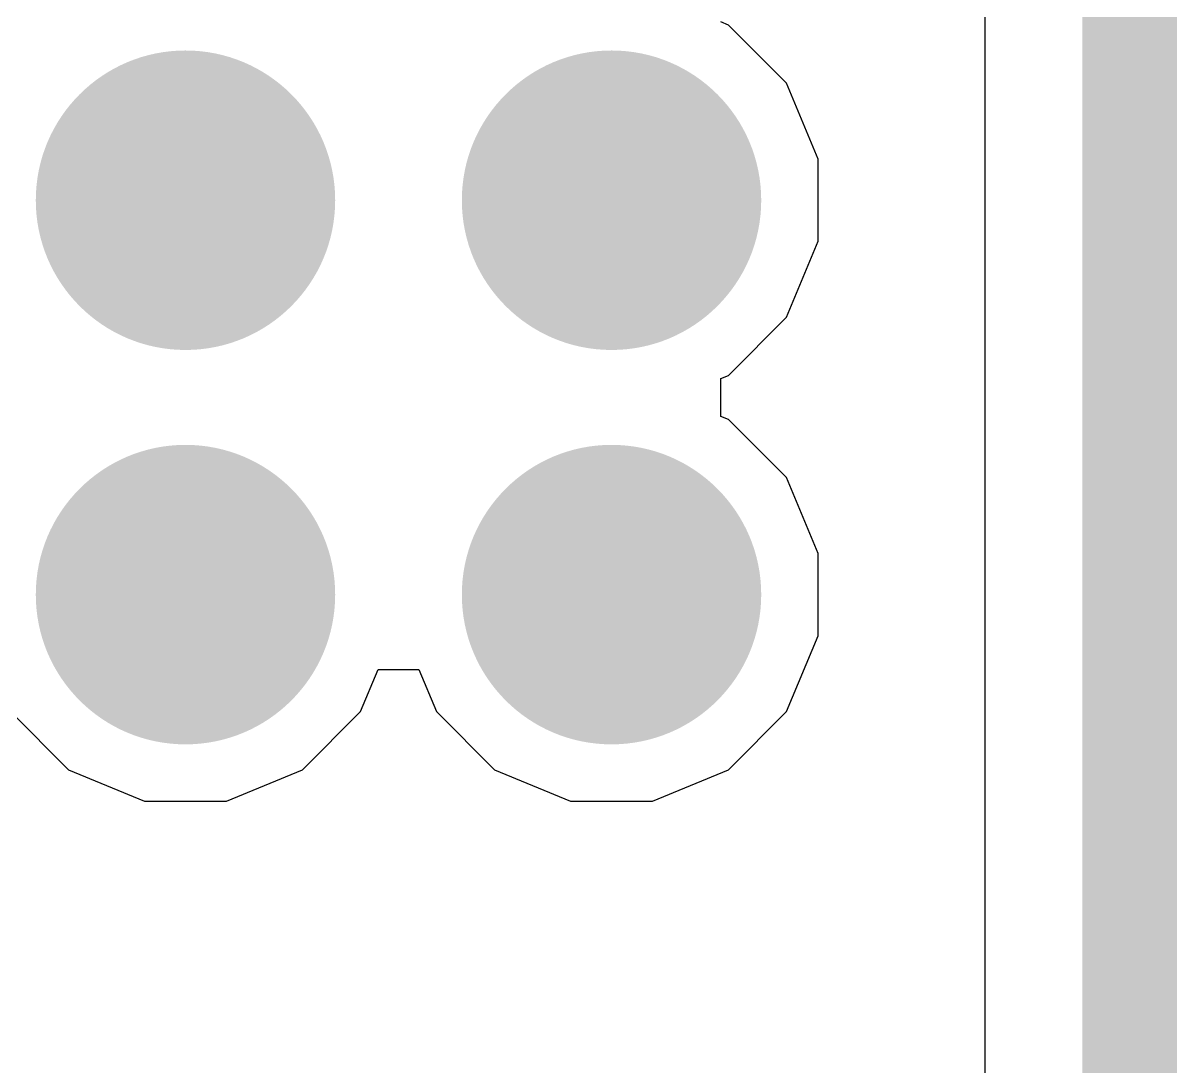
# Model space of a CAD drawing. Header units: inches. Extents: x -4 to 5258, y -4 to 5281.
# Drawn here: x 100.523 to 103.619, y 50.561 to 53.36 of the extents above; entities that cross this region are included whole.
import ezdxf

# ---------------------------------------------------------------- set-up
doc = ezdxf.new("R2010")
doc.units = ezdxf.units.IN
for name, color, linetype in [('Bottom Layer', 5, 'Continuous'), ('Bottom Solder', 6, 'Continuous'), ('Drill Drawing', 1, 'Continuous'), ('Layer 1', 16, 'Continuous'), ('Layer 2', 76, 'Continuous'), ('Top Layer', 1, 'Continuous'), ('Top Solder', 216, 'Continuous'), ('Via Holes', 16, 'Continuous')]:
    doc.layers.add(name, color=color, linetype=linetype)

msp = doc.modelspace()

# ---------------------------------------------------------------- hatches: boundary and pattern name
at = {"layer": 'Bottom Layer'}
h = msp.add_hatch(color=5, dxfattribs=at)
edge = h.paths.add_edge_path()
edge.add_arc((100.9589, 52.8851), 0.3, 0, 360)
h = msp.add_hatch(color=5, dxfattribs=at)
edge = h.paths.add_edge_path()
edge.add_arc((102.1019, 52.8851), 0.3, 0, 360)
h = msp.add_hatch(color=5, dxfattribs=at)
edge = h.paths.add_edge_path()
edge.add_arc((100.9589, 51.8274), 0.3, 0, 360)
h = msp.add_hatch(color=5, dxfattribs=at)
edge = h.paths.add_edge_path()
edge.add_arc((102.1019, 51.8274), 0.3, 0, 360)
at = {"layer": 'Bottom Solder'}
h = msp.add_hatch(color=6, dxfattribs=at)
edge = h.paths.add_edge_path()
edge.add_arc((100.9589, 52.8851), 0.4016, 0, 360)
h = msp.add_hatch(color=6, dxfattribs=at)
edge = h.paths.add_edge_path()
edge.add_arc((102.1019, 52.8851), 0.4016, 0, 360)
h = msp.add_hatch(color=6, dxfattribs=at)
edge = h.paths.add_edge_path()
edge.add_arc((100.9589, 51.8274), 0.4016, 0, 360)
h = msp.add_hatch(color=6, dxfattribs=at)
edge = h.paths.add_edge_path()
edge.add_arc((102.1019, 51.8274), 0.4016, 0, 360)
at = {"layer": 'Layer 1'}
h = msp.add_hatch(color=16, dxfattribs=at)
edge = h.paths.add_edge_path()
edge.add_arc((100.9589, 52.8851), 0.3, 0, 360)
h = msp.add_hatch(color=16, dxfattribs=at)
edge = h.paths.add_edge_path()
edge.add_arc((102.1019, 52.8851), 0.3, 0, 360)
h = msp.add_hatch(color=16, dxfattribs=at)
edge = h.paths.add_edge_path()
edge.add_arc((100.9589, 51.8274), 0.3, 0, 360)
h = msp.add_hatch(color=16, dxfattribs=at)
edge = h.paths.add_edge_path()
edge.add_arc((102.1019, 51.8274), 0.3, 0, 360)
at = {"layer": 'Layer 2'}
h = msp.add_hatch(color=76, dxfattribs=at)
edge = h.paths.add_edge_path()
edge.add_arc((100.9589, 52.8851), 0.3, 0, 360)
h = msp.add_hatch(color=76, dxfattribs=at)
edge = h.paths.add_edge_path()
edge.add_arc((102.1019, 52.8851), 0.3, 0, 360)
h = msp.add_hatch(color=76, dxfattribs=at)
edge = h.paths.add_edge_path()
edge.add_arc((100.9589, 51.8274), 0.3, 0, 360)
h = msp.add_hatch(color=76, dxfattribs=at)
edge = h.paths.add_edge_path()
edge.add_arc((102.1019, 51.8274), 0.3, 0, 360)
at = {"layer": 'Top Layer'}
h = msp.add_hatch(color=1, dxfattribs=at)
edge = h.paths.add_edge_path()
edge.add_arc((100.9589, 52.8851), 0.3, 0, 360)
h = msp.add_hatch(color=1, dxfattribs=at)
edge = h.paths.add_edge_path()
edge.add_arc((102.1019, 52.8851), 0.3, 0, 360)
h = msp.add_hatch(color=1, dxfattribs=at)
edge = h.paths.add_edge_path()
edge.add_arc((100.9589, 51.8274), 0.3, 0, 360)
h = msp.add_hatch(color=1, dxfattribs=at)
edge = h.paths.add_edge_path()
edge.add_arc((102.1019, 51.8274), 0.3, 0, 360)
at = {"layer": 'Top Solder'}
h = msp.add_hatch(color=216, dxfattribs=at)
edge = h.paths.add_edge_path()
edge.add_arc((100.9589, 52.8851), 0.4016, 0, 360)
h = msp.add_hatch(color=216, dxfattribs=at)
edge = h.paths.add_edge_path()
edge.add_arc((102.1019, 52.8851), 0.4016, 0, 360)
h = msp.add_hatch(color=216, dxfattribs=at)
edge = h.paths.add_edge_path()
edge.add_arc((100.9589, 51.8274), 0.4016, 0, 360)
h = msp.add_hatch(color=216, dxfattribs=at)
edge = h.paths.add_edge_path()
edge.add_arc((102.1019, 51.8274), 0.4016, 0, 360)
at = {"layer": 'Via Holes'}
h = msp.add_hatch(color=7, dxfattribs=at)
edge = h.paths.add_edge_path()
edge.add_arc((100.9589, 52.8851), 0.15, 0, 360)
h = msp.add_hatch(color=7, dxfattribs=at)
edge = h.paths.add_edge_path()
edge.add_arc((102.1019, 52.8851), 0.15, 0, 360)
h = msp.add_hatch(color=7, dxfattribs=at)
edge = h.paths.add_edge_path()
edge.add_arc((100.9589, 51.8274), 0.15, 0, 360)
h = msp.add_hatch(color=7, dxfattribs=at)
edge = h.paths.add_edge_path()
edge.add_arc((102.1019, 51.8274), 0.15, 0, 360)

# ---------------------------------------------------------------- linework, layer by layer
at = {"layer": 'Drill Drawing'}
for points in [[(100.8319, 53.0121, 0.0508, 0.0508, 0), (100.8319, 53.1391, 0.0508, 0.0508, 0)], [(100.8319, 53.1391, 0.0508, 0.0508, 0), (101.0859, 53.1391, 0.0508, 0.0508, 0)], [(101.0859, 53.0121, 0.0508, 0.0508, 0), (101.0859, 53.1391, 0.0508, 0.0508, 0)], [(101.9749, 53.0121, 0.0508, 0.0508, 0), (101.9749, 53.1391, 0.0508, 0.0508, 0)], [(101.9749, 53.1391, 0.0508, 0.0508, 0), (102.2289, 53.1391, 0.0508, 0.0508, 0)], [(102.2289, 53.0121, 0.0508, 0.0508, 0), (102.2289, 53.1391, 0.0508, 0.0508, 0)], [(100.8827, 52.9613, 0.0508, 0.0508, 0), (100.8827, 53.0375, 0.0508, 0.0508, 0)], [(100.8827, 53.0375, 0.0508, 0.0508, 0), (101.0351, 53.0375, 0.0508, 0.0508, 0)], [(101.0351, 52.9613, 0.0508, 0.0508, 0), (101.0351, 53.0375, 0.0508, 0.0508, 0)], [(102.0257, 52.9613, 0.0508, 0.0508, 0), (102.0257, 53.0375, 0.0508, 0.0508, 0)], [(102.0257, 53.0375, 0.0508, 0.0508, 0), (102.1781, 53.0375, 0.0508, 0.0508, 0)], [(102.1781, 52.9613, 0.0508, 0.0508, 0), (102.1781, 53.0375, 0.0508, 0.0508, 0)], [(100.7049, 52.7581, 0.0508, 0.0508, 0), (100.7049, 53.0121, 0.0508, 0.0508, 0)], [(100.7049, 53.0121, 0.0508, 0.0508, 0), (100.8319, 53.0121, 0.0508, 0.0508, 0)], [(101.0859, 53.0121, 0.0508, 0.0508, 0), (101.2129, 53.0121, 0.0508, 0.0508, 0)], [(101.2129, 52.7581, 0.0508, 0.0508, 0), (101.2129, 53.0121, 0.0508, 0.0508, 0)], [(101.8479, 52.7581, 0.0508, 0.0508, 0), (101.8479, 53.0121, 0.0508, 0.0508, 0)], [(101.8479, 53.0121, 0.0508, 0.0508, 0), (101.9749, 53.0121, 0.0508, 0.0508, 0)], [(102.2289, 53.0121, 0.0508, 0.0508, 0), (102.3559, 53.0121, 0.0508, 0.0508, 0)], [(102.3559, 52.7581, 0.0508, 0.0508, 0), (102.3559, 53.0121, 0.0508, 0.0508, 0)], [(100.8065, 52.8089, 0.0508, 0.0508, 0), (100.8065, 52.9613, 0.0508, 0.0508, 0)], [(100.8065, 52.9613, 0.0508, 0.0508, 0), (100.8827, 52.9613, 0.0508, 0.0508, 0)], [(101.0351, 52.9613, 0.0508, 0.0508, 0), (101.1113, 52.9613, 0.0508, 0.0508, 0)], [(101.1113, 52.8089, 0.0508, 0.0508, 0), (101.1113, 52.9613, 0.0508, 0.0508, 0)], [(101.9495, 52.8089, 0.0508, 0.0508, 0), (101.9495, 52.9613, 0.0508, 0.0508, 0)], [(101.9495, 52.9613, 0.0508, 0.0508, 0), (102.0257, 52.9613, 0.0508, 0.0508, 0)], [(102.1781, 52.9613, 0.0508, 0.0508, 0), (102.2543, 52.9613, 0.0508, 0.0508, 0)], [(102.2543, 52.8089, 0.0508, 0.0508, 0), (102.2543, 52.9613, 0.0508, 0.0508, 0)], [(100.8065, 52.8089, 0.0508, 0.0508, 0), (100.8827, 52.8089, 0.0508, 0.0508, 0)], [(100.8827, 52.7327, 0.0508, 0.0508, 0), (100.8827, 52.8089, 0.0508, 0.0508, 0)], [(101.0351, 52.8089, 0.0508, 0.0508, 0), (101.1113, 52.8089, 0.0508, 0.0508, 0)], [(101.0351, 52.7327, 0.0508, 0.0508, 0), (101.0351, 52.8089, 0.0508, 0.0508, 0)], [(101.9495, 52.8089, 0.0508, 0.0508, 0), (102.0257, 52.8089, 0.0508, 0.0508, 0)], [(102.0257, 52.7327, 0.0508, 0.0508, 0), (102.0257, 52.8089, 0.0508, 0.0508, 0)], [(102.1781, 52.8089, 0.0508, 0.0508, 0), (102.2543, 52.8089, 0.0508, 0.0508, 0)], [(102.1781, 52.7327, 0.0508, 0.0508, 0), (102.1781, 52.8089, 0.0508, 0.0508, 0)], [(100.7049, 52.7581, 0.0508, 0.0508, 0), (100.8319, 52.7581, 0.0508, 0.0508, 0)], [(100.8319, 52.6311, 0.0508, 0.0508, 0), (100.8319, 52.7581, 0.0508, 0.0508, 0)], [(101.0859, 52.7581, 0.0508, 0.0508, 0), (101.2129, 52.7581, 0.0508, 0.0508, 0)], [(101.0859, 52.6311, 0.0508, 0.0508, 0), (101.0859, 52.7581, 0.0508, 0.0508, 0)], [(101.8479, 52.7581, 0.0508, 0.0508, 0), (101.9749, 52.7581, 0.0508, 0.0508, 0)], [(101.9749, 52.6311, 0.0508, 0.0508, 0), (101.9749, 52.7581, 0.0508, 0.0508, 0)], [(102.2289, 52.7581, 0.0508, 0.0508, 0), (102.3559, 52.7581, 0.0508, 0.0508, 0)], [(102.2289, 52.6311, 0.0508, 0.0508, 0), (102.2289, 52.7581, 0.0508, 0.0508, 0)], [(100.8827, 52.7327, 0.0508, 0.0508, 0), (101.0351, 52.7327, 0.0508, 0.0508, 0)], [(102.0257, 52.7327, 0.0508, 0.0508, 0), (102.1781, 52.7327, 0.0508, 0.0508, 0)], [(100.8319, 52.6311, 0.0508, 0.0508, 0), (101.0859, 52.6311, 0.0508, 0.0508, 0)], [(101.9749, 52.6311, 0.0508, 0.0508, 0), (102.2289, 52.6311, 0.0508, 0.0508, 0)], [(100.8319, 51.9544, 0.0508, 0.0508, 0), (100.8319, 52.0814, 0.0508, 0.0508, 0)], [(100.8319, 52.0814, 0.0508, 0.0508, 0), (101.0859, 52.0814, 0.0508, 0.0508, 0)], [(101.0859, 51.9544, 0.0508, 0.0508, 0), (101.0859, 52.0814, 0.0508, 0.0508, 0)], [(101.9749, 51.9544, 0.0508, 0.0508, 0), (101.9749, 52.0814, 0.0508, 0.0508, 0)], [(101.9749, 52.0814, 0.0508, 0.0508, 0), (102.2289, 52.0814, 0.0508, 0.0508, 0)], [(102.2289, 51.9544, 0.0508, 0.0508, 0), (102.2289, 52.0814, 0.0508, 0.0508, 0)], [(100.7049, 51.7004, 0.0508, 0.0508, 0), (100.7049, 51.9544, 0.0508, 0.0508, 0)], [(100.7049, 51.9544, 0.0508, 0.0508, 0), (100.8319, 51.9544, 0.0508, 0.0508, 0)], [(100.8827, 51.9036, 0.0508, 0.0508, 0), (100.8827, 51.9798, 0.0508, 0.0508, 0)], [(100.8827, 51.9798, 0.0508, 0.0508, 0), (101.0351, 51.9798, 0.0508, 0.0508, 0)], [(101.0351, 51.9036, 0.0508, 0.0508, 0), (101.0351, 51.9798, 0.0508, 0.0508, 0)], [(101.0859, 51.9544, 0.0508, 0.0508, 0), (101.2129, 51.9544, 0.0508, 0.0508, 0)], [(101.2129, 51.7004, 0.0508, 0.0508, 0), (101.2129, 51.9544, 0.0508, 0.0508, 0)], [(101.8479, 51.7004, 0.0508, 0.0508, 0), (101.8479, 51.9544, 0.0508, 0.0508, 0)], [(101.8479, 51.9544, 0.0508, 0.0508, 0), (101.9749, 51.9544, 0.0508, 0.0508, 0)], [(102.0257, 51.9036, 0.0508, 0.0508, 0), (102.0257, 51.9798, 0.0508, 0.0508, 0)], [(102.0257, 51.9798, 0.0508, 0.0508, 0), (102.1781, 51.9798, 0.0508, 0.0508, 0)], [(102.1781, 51.9036, 0.0508, 0.0508, 0), (102.1781, 51.9798, 0.0508, 0.0508, 0)], [(102.2289, 51.9544, 0.0508, 0.0508, 0), (102.3559, 51.9544, 0.0508, 0.0508, 0)], [(102.3559, 51.7004, 0.0508, 0.0508, 0), (102.3559, 51.9544, 0.0508, 0.0508, 0)], [(100.8065, 51.7512, 0.0508, 0.0508, 0), (100.8065, 51.9036, 0.0508, 0.0508, 0)], [(100.8065, 51.9036, 0.0508, 0.0508, 0), (100.8827, 51.9036, 0.0508, 0.0508, 0)], [(101.0351, 51.9036, 0.0508, 0.0508, 0), (101.1113, 51.9036, 0.0508, 0.0508, 0)], [(101.1113, 51.7512, 0.0508, 0.0508, 0), (101.1113, 51.9036, 0.0508, 0.0508, 0)], [(101.9495, 51.7512, 0.0508, 0.0508, 0), (101.9495, 51.9036, 0.0508, 0.0508, 0)], [(101.9495, 51.9036, 0.0508, 0.0508, 0), (102.0257, 51.9036, 0.0508, 0.0508, 0)], [(102.1781, 51.9036, 0.0508, 0.0508, 0), (102.2543, 51.9036, 0.0508, 0.0508, 0)], [(102.2543, 51.7512, 0.0508, 0.0508, 0), (102.2543, 51.9036, 0.0508, 0.0508, 0)], [(100.8065, 51.7512, 0.0508, 0.0508, 0), (100.8827, 51.7512, 0.0508, 0.0508, 0)], [(100.8827, 51.675, 0.0508, 0.0508, 0), (100.8827, 51.7512, 0.0508, 0.0508, 0)], [(101.0351, 51.7512, 0.0508, 0.0508, 0), (101.1113, 51.7512, 0.0508, 0.0508, 0)], [(101.0351, 51.675, 0.0508, 0.0508, 0), (101.0351, 51.7512, 0.0508, 0.0508, 0)], [(101.9495, 51.7512, 0.0508, 0.0508, 0), (102.0257, 51.7512, 0.0508, 0.0508, 0)], [(102.0257, 51.675, 0.0508, 0.0508, 0), (102.0257, 51.7512, 0.0508, 0.0508, 0)], [(102.1781, 51.7512, 0.0508, 0.0508, 0), (102.2543, 51.7512, 0.0508, 0.0508, 0)], [(102.1781, 51.675, 0.0508, 0.0508, 0), (102.1781, 51.7512, 0.0508, 0.0508, 0)], [(100.7049, 51.7004, 0.0508, 0.0508, 0), (100.8319, 51.7004, 0.0508, 0.0508, 0)], [(100.8319, 51.5734, 0.0508, 0.0508, 0), (100.8319, 51.7004, 0.0508, 0.0508, 0)], [(100.8827, 51.675, 0.0508, 0.0508, 0), (101.0351, 51.675, 0.0508, 0.0508, 0)], [(101.0859, 51.7004, 0.0508, 0.0508, 0), (101.2129, 51.7004, 0.0508, 0.0508, 0)], [(101.0859, 51.5734, 0.0508, 0.0508, 0), (101.0859, 51.7004, 0.0508, 0.0508, 0)], [(101.8479, 51.7004, 0.0508, 0.0508, 0), (101.9749, 51.7004, 0.0508, 0.0508, 0)], [(101.9749, 51.5734, 0.0508, 0.0508, 0), (101.9749, 51.7004, 0.0508, 0.0508, 0)], [(102.0257, 51.675, 0.0508, 0.0508, 0), (102.1781, 51.675, 0.0508, 0.0508, 0)], [(102.2289, 51.7004, 0.0508, 0.0508, 0), (102.3559, 51.7004, 0.0508, 0.0508, 0)], [(102.2289, 51.5734, 0.0508, 0.0508, 0), (102.2289, 51.7004, 0.0508, 0.0508, 0)], [(100.8319, 51.5734, 0.0508, 0.0508, 0), (101.0859, 51.5734, 0.0508, 0.0508, 0)], [(101.9749, 51.5734, 0.0508, 0.0508, 0), (102.2289, 51.5734, 0.0508, 0.0508, 0)]]:
    msp.add_lwpolyline(points, format="xyseb", dxfattribs=at)
for points in [[(100.8192, 53.1391, 0.0254, 0.0254, 1), (100.8446, 53.1391, 0.0254, 0.0254, 1)], [(100.8192, 53.1391, 0.0254, 0.0254, 1), (100.8446, 53.1391, 0.0254, 0.0254, 1)], [(101.0732, 53.1391, 0.0254, 0.0254, 1), (101.0986, 53.1391, 0.0254, 0.0254, 1)], [(101.0732, 53.1391, 0.0254, 0.0254, 1), (101.0986, 53.1391, 0.0254, 0.0254, 1)], [(101.9622, 53.1391, 0.0254, 0.0254, 1), (101.9876, 53.1391, 0.0254, 0.0254, 1)], [(101.9622, 53.1391, 0.0254, 0.0254, 1), (101.9876, 53.1391, 0.0254, 0.0254, 1)], [(102.2162, 53.1391, 0.0254, 0.0254, 1), (102.2416, 53.1391, 0.0254, 0.0254, 1)], [(102.2162, 53.1391, 0.0254, 0.0254, 1), (102.2416, 53.1391, 0.0254, 0.0254, 1)], [(100.87, 53.0375, 0.0254, 0.0254, 1), (100.8954, 53.0375, 0.0254, 0.0254, 1)], [(100.87, 53.0375, 0.0254, 0.0254, 1), (100.8954, 53.0375, 0.0254, 0.0254, 1)], [(101.0224, 53.0375, 0.0254, 0.0254, 1), (101.0478, 53.0375, 0.0254, 0.0254, 1)], [(101.0224, 53.0375, 0.0254, 0.0254, 1), (101.0478, 53.0375, 0.0254, 0.0254, 1)], [(102.013, 53.0375, 0.0254, 0.0254, 1), (102.0384, 53.0375, 0.0254, 0.0254, 1)], [(102.013, 53.0375, 0.0254, 0.0254, 1), (102.0384, 53.0375, 0.0254, 0.0254, 1)], [(102.1654, 53.0375, 0.0254, 0.0254, 1), (102.1908, 53.0375, 0.0254, 0.0254, 1)], [(102.1654, 53.0375, 0.0254, 0.0254, 1), (102.1908, 53.0375, 0.0254, 0.0254, 1)], [(100.6922, 53.0121, 0.0254, 0.0254, 1), (100.7176, 53.0121, 0.0254, 0.0254, 1)], [(100.6922, 53.0121, 0.0254, 0.0254, 1), (100.7176, 53.0121, 0.0254, 0.0254, 1)], [(100.8192, 53.0121, 0.0254, 0.0254, 1), (100.8446, 53.0121, 0.0254, 0.0254, 1)], [(100.8192, 53.0121, 0.0254, 0.0254, 1), (100.8446, 53.0121, 0.0254, 0.0254, 1)], [(101.0732, 53.0121, 0.0254, 0.0254, 1), (101.0986, 53.0121, 0.0254, 0.0254, 1)], [(101.0732, 53.0121, 0.0254, 0.0254, 1), (101.0986, 53.0121, 0.0254, 0.0254, 1)], [(101.2002, 53.0121, 0.0254, 0.0254, 1), (101.2256, 53.0121, 0.0254, 0.0254, 1)], [(101.2002, 53.0121, 0.0254, 0.0254, 1), (101.2256, 53.0121, 0.0254, 0.0254, 1)], [(101.8352, 53.0121, 0.0254, 0.0254, 1), (101.8606, 53.0121, 0.0254, 0.0254, 1)], [(101.8352, 53.0121, 0.0254, 0.0254, 1), (101.8606, 53.0121, 0.0254, 0.0254, 1)], [(101.9622, 53.0121, 0.0254, 0.0254, 1), (101.9876, 53.0121, 0.0254, 0.0254, 1)], [(101.9622, 53.0121, 0.0254, 0.0254, 1), (101.9876, 53.0121, 0.0254, 0.0254, 1)], [(102.2162, 53.0121, 0.0254, 0.0254, 1), (102.2416, 53.0121, 0.0254, 0.0254, 1)], [(102.2162, 53.0121, 0.0254, 0.0254, 1), (102.2416, 53.0121, 0.0254, 0.0254, 1)], [(102.3432, 53.0121, 0.0254, 0.0254, 1), (102.3686, 53.0121, 0.0254, 0.0254, 1)], [(102.3432, 53.0121, 0.0254, 0.0254, 1), (102.3686, 53.0121, 0.0254, 0.0254, 1)], [(100.7938, 52.9613, 0.0254, 0.0254, 1), (100.8192, 52.9613, 0.0254, 0.0254, 1)], [(100.7938, 52.9613, 0.0254, 0.0254, 1), (100.8192, 52.9613, 0.0254, 0.0254, 1)], [(100.87, 52.9613, 0.0254, 0.0254, 1), (100.8954, 52.9613, 0.0254, 0.0254, 1)], [(100.87, 52.9613, 0.0254, 0.0254, 1), (100.8954, 52.9613, 0.0254, 0.0254, 1)], [(101.0224, 52.9613, 0.0254, 0.0254, 1), (101.0478, 52.9613, 0.0254, 0.0254, 1)], [(101.0224, 52.9613, 0.0254, 0.0254, 1), (101.0478, 52.9613, 0.0254, 0.0254, 1)], [(101.0986, 52.9613, 0.0254, 0.0254, 1), (101.124, 52.9613, 0.0254, 0.0254, 1)], [(101.0986, 52.9613, 0.0254, 0.0254, 1), (101.124, 52.9613, 0.0254, 0.0254, 1)], [(101.9368, 52.9613, 0.0254, 0.0254, 1), (101.9622, 52.9613, 0.0254, 0.0254, 1)], [(101.9368, 52.9613, 0.0254, 0.0254, 1), (101.9622, 52.9613, 0.0254, 0.0254, 1)], [(102.013, 52.9613, 0.0254, 0.0254, 1), (102.0384, 52.9613, 0.0254, 0.0254, 1)], [(102.013, 52.9613, 0.0254, 0.0254, 1), (102.0384, 52.9613, 0.0254, 0.0254, 1)], [(102.1654, 52.9613, 0.0254, 0.0254, 1), (102.1908, 52.9613, 0.0254, 0.0254, 1)], [(102.1654, 52.9613, 0.0254, 0.0254, 1), (102.1908, 52.9613, 0.0254, 0.0254, 1)], [(102.2416, 52.9613, 0.0254, 0.0254, 1), (102.267, 52.9613, 0.0254, 0.0254, 1)], [(102.2416, 52.9613, 0.0254, 0.0254, 1), (102.267, 52.9613, 0.0254, 0.0254, 1)], [(100.7938, 52.8089, 0.0254, 0.0254, 1), (100.8192, 52.8089, 0.0254, 0.0254, 1)], [(100.7938, 52.8089, 0.0254, 0.0254, 1), (100.8192, 52.8089, 0.0254, 0.0254, 1)], [(100.87, 52.8089, 0.0254, 0.0254, 1), (100.8954, 52.8089, 0.0254, 0.0254, 1)], [(100.87, 52.8089, 0.0254, 0.0254, 1), (100.8954, 52.8089, 0.0254, 0.0254, 1)], [(101.0224, 52.8089, 0.0254, 0.0254, 1), (101.0478, 52.8089, 0.0254, 0.0254, 1)], [(101.0224, 52.8089, 0.0254, 0.0254, 1), (101.0478, 52.8089, 0.0254, 0.0254, 1)], [(101.0986, 52.8089, 0.0254, 0.0254, 1), (101.124, 52.8089, 0.0254, 0.0254, 1)], [(101.0986, 52.8089, 0.0254, 0.0254, 1), (101.124, 52.8089, 0.0254, 0.0254, 1)], [(101.9368, 52.8089, 0.0254, 0.0254, 1), (101.9622, 52.8089, 0.0254, 0.0254, 1)], [(101.9368, 52.8089, 0.0254, 0.0254, 1), (101.9622, 52.8089, 0.0254, 0.0254, 1)], [(102.013, 52.8089, 0.0254, 0.0254, 1), (102.0384, 52.8089, 0.0254, 0.0254, 1)], [(102.013, 52.8089, 0.0254, 0.0254, 1), (102.0384, 52.8089, 0.0254, 0.0254, 1)], [(102.1654, 52.8089, 0.0254, 0.0254, 1), (102.1908, 52.8089, 0.0254, 0.0254, 1)], [(102.1654, 52.8089, 0.0254, 0.0254, 1), (102.1908, 52.8089, 0.0254, 0.0254, 1)], [(102.2416, 52.8089, 0.0254, 0.0254, 1), (102.267, 52.8089, 0.0254, 0.0254, 1)], [(102.2416, 52.8089, 0.0254, 0.0254, 1), (102.267, 52.8089, 0.0254, 0.0254, 1)], [(100.6922, 52.7581, 0.0254, 0.0254, 1), (100.7176, 52.7581, 0.0254, 0.0254, 1)], [(100.6922, 52.7581, 0.0254, 0.0254, 1), (100.7176, 52.7581, 0.0254, 0.0254, 1)], [(100.8192, 52.7581, 0.0254, 0.0254, 1), (100.8446, 52.7581, 0.0254, 0.0254, 1)], [(100.8192, 52.7581, 0.0254, 0.0254, 1), (100.8446, 52.7581, 0.0254, 0.0254, 1)], [(101.0732, 52.7581, 0.0254, 0.0254, 1), (101.0986, 52.7581, 0.0254, 0.0254, 1)], [(101.0732, 52.7581, 0.0254, 0.0254, 1), (101.0986, 52.7581, 0.0254, 0.0254, 1)], [(101.2002, 52.7581, 0.0254, 0.0254, 1), (101.2256, 52.7581, 0.0254, 0.0254, 1)], [(101.2002, 52.7581, 0.0254, 0.0254, 1), (101.2256, 52.7581, 0.0254, 0.0254, 1)], [(101.8352, 52.7581, 0.0254, 0.0254, 1), (101.8606, 52.7581, 0.0254, 0.0254, 1)], [(101.8352, 52.7581, 0.0254, 0.0254, 1), (101.8606, 52.7581, 0.0254, 0.0254, 1)], [(101.9622, 52.7581, 0.0254, 0.0254, 1), (101.9876, 52.7581, 0.0254, 0.0254, 1)], [(101.9622, 52.7581, 0.0254, 0.0254, 1), (101.9876, 52.7581, 0.0254, 0.0254, 1)], [(102.2162, 52.7581, 0.0254, 0.0254, 1), (102.2416, 52.7581, 0.0254, 0.0254, 1)], [(102.2162, 52.7581, 0.0254, 0.0254, 1), (102.2416, 52.7581, 0.0254, 0.0254, 1)], [(102.3432, 52.7581, 0.0254, 0.0254, 1), (102.3686, 52.7581, 0.0254, 0.0254, 1)], [(102.3432, 52.7581, 0.0254, 0.0254, 1), (102.3686, 52.7581, 0.0254, 0.0254, 1)], [(100.87, 52.7327, 0.0254, 0.0254, 1), (100.8954, 52.7327, 0.0254, 0.0254, 1)], [(100.87, 52.7327, 0.0254, 0.0254, 1), (100.8954, 52.7327, 0.0254, 0.0254, 1)], [(101.0224, 52.7327, 0.0254, 0.0254, 1), (101.0478, 52.7327, 0.0254, 0.0254, 1)], [(101.0224, 52.7327, 0.0254, 0.0254, 1), (101.0478, 52.7327, 0.0254, 0.0254, 1)], [(102.013, 52.7327, 0.0254, 0.0254, 1), (102.0384, 52.7327, 0.0254, 0.0254, 1)], [(102.013, 52.7327, 0.0254, 0.0254, 1), (102.0384, 52.7327, 0.0254, 0.0254, 1)], [(102.1654, 52.7327, 0.0254, 0.0254, 1), (102.1908, 52.7327, 0.0254, 0.0254, 1)], [(102.1654, 52.7327, 0.0254, 0.0254, 1), (102.1908, 52.7327, 0.0254, 0.0254, 1)], [(100.8192, 52.6311, 0.0254, 0.0254, 1), (100.8446, 52.6311, 0.0254, 0.0254, 1)], [(100.8192, 52.6311, 0.0254, 0.0254, 1), (100.8446, 52.6311, 0.0254, 0.0254, 1)], [(101.0732, 52.6311, 0.0254, 0.0254, 1), (101.0986, 52.6311, 0.0254, 0.0254, 1)], [(101.0732, 52.6311, 0.0254, 0.0254, 1), (101.0986, 52.6311, 0.0254, 0.0254, 1)], [(101.9622, 52.6311, 0.0254, 0.0254, 1), (101.9876, 52.6311, 0.0254, 0.0254, 1)], [(101.9622, 52.6311, 0.0254, 0.0254, 1), (101.9876, 52.6311, 0.0254, 0.0254, 1)], [(102.2162, 52.6311, 0.0254, 0.0254, 1), (102.2416, 52.6311, 0.0254, 0.0254, 1)], [(102.2162, 52.6311, 0.0254, 0.0254, 1), (102.2416, 52.6311, 0.0254, 0.0254, 1)], [(100.8192, 52.0814, 0.0254, 0.0254, 1), (100.8446, 52.0814, 0.0254, 0.0254, 1)], [(100.8192, 52.0814, 0.0254, 0.0254, 1), (100.8446, 52.0814, 0.0254, 0.0254, 1)], [(101.0732, 52.0814, 0.0254, 0.0254, 1), (101.0986, 52.0814, 0.0254, 0.0254, 1)], [(101.0732, 52.0814, 0.0254, 0.0254, 1), (101.0986, 52.0814, 0.0254, 0.0254, 1)], [(101.9622, 52.0814, 0.0254, 0.0254, 1), (101.9876, 52.0814, 0.0254, 0.0254, 1)], [(101.9622, 52.0814, 0.0254, 0.0254, 1), (101.9876, 52.0814, 0.0254, 0.0254, 1)], [(102.2162, 52.0814, 0.0254, 0.0254, 1), (102.2416, 52.0814, 0.0254, 0.0254, 1)], [(102.2162, 52.0814, 0.0254, 0.0254, 1), (102.2416, 52.0814, 0.0254, 0.0254, 1)], [(100.6922, 51.9544, 0.0254, 0.0254, 1), (100.7176, 51.9544, 0.0254, 0.0254, 1)], [(100.6922, 51.9544, 0.0254, 0.0254, 1), (100.7176, 51.9544, 0.0254, 0.0254, 1)], [(100.8192, 51.9544, 0.0254, 0.0254, 1), (100.8446, 51.9544, 0.0254, 0.0254, 1)], [(100.8192, 51.9544, 0.0254, 0.0254, 1), (100.8446, 51.9544, 0.0254, 0.0254, 1)], [(100.87, 51.9798, 0.0254, 0.0254, 1), (100.8954, 51.9798, 0.0254, 0.0254, 1)], [(100.87, 51.9798, 0.0254, 0.0254, 1), (100.8954, 51.9798, 0.0254, 0.0254, 1)], [(101.0224, 51.9798, 0.0254, 0.0254, 1), (101.0478, 51.9798, 0.0254, 0.0254, 1)], [(101.0224, 51.9798, 0.0254, 0.0254, 1), (101.0478, 51.9798, 0.0254, 0.0254, 1)], [(101.0732, 51.9544, 0.0254, 0.0254, 1), (101.0986, 51.9544, 0.0254, 0.0254, 1)], [(101.0732, 51.9544, 0.0254, 0.0254, 1), (101.0986, 51.9544, 0.0254, 0.0254, 1)], [(101.2002, 51.9544, 0.0254, 0.0254, 1), (101.2256, 51.9544, 0.0254, 0.0254, 1)], [(101.2002, 51.9544, 0.0254, 0.0254, 1), (101.2256, 51.9544, 0.0254, 0.0254, 1)], [(101.8352, 51.9544, 0.0254, 0.0254, 1), (101.8606, 51.9544, 0.0254, 0.0254, 1)], [(101.8352, 51.9544, 0.0254, 0.0254, 1), (101.8606, 51.9544, 0.0254, 0.0254, 1)], [(101.9622, 51.9544, 0.0254, 0.0254, 1), (101.9876, 51.9544, 0.0254, 0.0254, 1)], [(101.9622, 51.9544, 0.0254, 0.0254, 1), (101.9876, 51.9544, 0.0254, 0.0254, 1)], [(102.013, 51.9798, 0.0254, 0.0254, 1), (102.0384, 51.9798, 0.0254, 0.0254, 1)], [(102.013, 51.9798, 0.0254, 0.0254, 1), (102.0384, 51.9798, 0.0254, 0.0254, 1)], [(102.1654, 51.9798, 0.0254, 0.0254, 1), (102.1908, 51.9798, 0.0254, 0.0254, 1)], [(102.1654, 51.9798, 0.0254, 0.0254, 1), (102.1908, 51.9798, 0.0254, 0.0254, 1)], [(102.2162, 51.9544, 0.0254, 0.0254, 1), (102.2416, 51.9544, 0.0254, 0.0254, 1)], [(102.2162, 51.9544, 0.0254, 0.0254, 1), (102.2416, 51.9544, 0.0254, 0.0254, 1)], [(102.3432, 51.9544, 0.0254, 0.0254, 1), (102.3686, 51.9544, 0.0254, 0.0254, 1)], [(102.3432, 51.9544, 0.0254, 0.0254, 1), (102.3686, 51.9544, 0.0254, 0.0254, 1)], [(100.7938, 51.9036, 0.0254, 0.0254, 1), (100.8192, 51.9036, 0.0254, 0.0254, 1)], [(100.7938, 51.9036, 0.0254, 0.0254, 1), (100.8192, 51.9036, 0.0254, 0.0254, 1)], [(100.87, 51.9036, 0.0254, 0.0254, 1), (100.8954, 51.9036, 0.0254, 0.0254, 1)], [(100.87, 51.9036, 0.0254, 0.0254, 1), (100.8954, 51.9036, 0.0254, 0.0254, 1)], [(101.0224, 51.9036, 0.0254, 0.0254, 1), (101.0478, 51.9036, 0.0254, 0.0254, 1)], [(101.0224, 51.9036, 0.0254, 0.0254, 1), (101.0478, 51.9036, 0.0254, 0.0254, 1)], [(101.0986, 51.9036, 0.0254, 0.0254, 1), (101.124, 51.9036, 0.0254, 0.0254, 1)], [(101.0986, 51.9036, 0.0254, 0.0254, 1), (101.124, 51.9036, 0.0254, 0.0254, 1)], [(101.9368, 51.9036, 0.0254, 0.0254, 1), (101.9622, 51.9036, 0.0254, 0.0254, 1)], [(101.9368, 51.9036, 0.0254, 0.0254, 1), (101.9622, 51.9036, 0.0254, 0.0254, 1)], [(102.013, 51.9036, 0.0254, 0.0254, 1), (102.0384, 51.9036, 0.0254, 0.0254, 1)], [(102.013, 51.9036, 0.0254, 0.0254, 1), (102.0384, 51.9036, 0.0254, 0.0254, 1)], [(102.1654, 51.9036, 0.0254, 0.0254, 1), (102.1908, 51.9036, 0.0254, 0.0254, 1)], [(102.1654, 51.9036, 0.0254, 0.0254, 1), (102.1908, 51.9036, 0.0254, 0.0254, 1)], [(102.2416, 51.9036, 0.0254, 0.0254, 1), (102.267, 51.9036, 0.0254, 0.0254, 1)], [(102.2416, 51.9036, 0.0254, 0.0254, 1), (102.267, 51.9036, 0.0254, 0.0254, 1)], [(100.7938, 51.7512, 0.0254, 0.0254, 1), (100.8192, 51.7512, 0.0254, 0.0254, 1)], [(100.7938, 51.7512, 0.0254, 0.0254, 1), (100.8192, 51.7512, 0.0254, 0.0254, 1)], [(100.87, 51.7512, 0.0254, 0.0254, 1), (100.8954, 51.7512, 0.0254, 0.0254, 1)], [(100.87, 51.7512, 0.0254, 0.0254, 1), (100.8954, 51.7512, 0.0254, 0.0254, 1)], [(101.0224, 51.7512, 0.0254, 0.0254, 1), (101.0478, 51.7512, 0.0254, 0.0254, 1)], [(101.0224, 51.7512, 0.0254, 0.0254, 1), (101.0478, 51.7512, 0.0254, 0.0254, 1)], [(101.0986, 51.7512, 0.0254, 0.0254, 1), (101.124, 51.7512, 0.0254, 0.0254, 1)], [(101.0986, 51.7512, 0.0254, 0.0254, 1), (101.124, 51.7512, 0.0254, 0.0254, 1)], [(101.9368, 51.7512, 0.0254, 0.0254, 1), (101.9622, 51.7512, 0.0254, 0.0254, 1)], [(101.9368, 51.7512, 0.0254, 0.0254, 1), (101.9622, 51.7512, 0.0254, 0.0254, 1)], [(102.013, 51.7512, 0.0254, 0.0254, 1), (102.0384, 51.7512, 0.0254, 0.0254, 1)], [(102.013, 51.7512, 0.0254, 0.0254, 1), (102.0384, 51.7512, 0.0254, 0.0254, 1)], [(102.1654, 51.7512, 0.0254, 0.0254, 1), (102.1908, 51.7512, 0.0254, 0.0254, 1)], [(102.1654, 51.7512, 0.0254, 0.0254, 1), (102.1908, 51.7512, 0.0254, 0.0254, 1)], [(102.2416, 51.7512, 0.0254, 0.0254, 1), (102.267, 51.7512, 0.0254, 0.0254, 1)], [(102.2416, 51.7512, 0.0254, 0.0254, 1), (102.267, 51.7512, 0.0254, 0.0254, 1)], [(100.6922, 51.7004, 0.0254, 0.0254, 1), (100.7176, 51.7004, 0.0254, 0.0254, 1)], [(100.6922, 51.7004, 0.0254, 0.0254, 1), (100.7176, 51.7004, 0.0254, 0.0254, 1)], [(100.8192, 51.7004, 0.0254, 0.0254, 1), (100.8446, 51.7004, 0.0254, 0.0254, 1)], [(100.8192, 51.7004, 0.0254, 0.0254, 1), (100.8446, 51.7004, 0.0254, 0.0254, 1)], [(100.87, 51.675, 0.0254, 0.0254, 1), (100.8954, 51.675, 0.0254, 0.0254, 1)], [(100.87, 51.675, 0.0254, 0.0254, 1), (100.8954, 51.675, 0.0254, 0.0254, 1)], [(101.0224, 51.675, 0.0254, 0.0254, 1), (101.0478, 51.675, 0.0254, 0.0254, 1)], [(101.0224, 51.675, 0.0254, 0.0254, 1), (101.0478, 51.675, 0.0254, 0.0254, 1)], [(101.0732, 51.7004, 0.0254, 0.0254, 1), (101.0986, 51.7004, 0.0254, 0.0254, 1)], [(101.0732, 51.7004, 0.0254, 0.0254, 1), (101.0986, 51.7004, 0.0254, 0.0254, 1)], [(101.2002, 51.7004, 0.0254, 0.0254, 1), (101.2256, 51.7004, 0.0254, 0.0254, 1)], [(101.2002, 51.7004, 0.0254, 0.0254, 1), (101.2256, 51.7004, 0.0254, 0.0254, 1)], [(101.8352, 51.7004, 0.0254, 0.0254, 1), (101.8606, 51.7004, 0.0254, 0.0254, 1)], [(101.8352, 51.7004, 0.0254, 0.0254, 1), (101.8606, 51.7004, 0.0254, 0.0254, 1)], [(101.9622, 51.7004, 0.0254, 0.0254, 1), (101.9876, 51.7004, 0.0254, 0.0254, 1)], [(101.9622, 51.7004, 0.0254, 0.0254, 1), (101.9876, 51.7004, 0.0254, 0.0254, 1)], [(102.013, 51.675, 0.0254, 0.0254, 1), (102.0384, 51.675, 0.0254, 0.0254, 1)], [(102.013, 51.675, 0.0254, 0.0254, 1), (102.0384, 51.675, 0.0254, 0.0254, 1)], [(102.1654, 51.675, 0.0254, 0.0254, 1), (102.1908, 51.675, 0.0254, 0.0254, 1)], [(102.1654, 51.675, 0.0254, 0.0254, 1), (102.1908, 51.675, 0.0254, 0.0254, 1)], [(102.2162, 51.7004, 0.0254, 0.0254, 1), (102.2416, 51.7004, 0.0254, 0.0254, 1)], [(102.2162, 51.7004, 0.0254, 0.0254, 1), (102.2416, 51.7004, 0.0254, 0.0254, 1)], [(102.3432, 51.7004, 0.0254, 0.0254, 1), (102.3686, 51.7004, 0.0254, 0.0254, 1)], [(102.3432, 51.7004, 0.0254, 0.0254, 1), (102.3686, 51.7004, 0.0254, 0.0254, 1)], [(100.8192, 51.5734, 0.0254, 0.0254, 1), (100.8446, 51.5734, 0.0254, 0.0254, 1)], [(100.8192, 51.5734, 0.0254, 0.0254, 1), (100.8446, 51.5734, 0.0254, 0.0254, 1)], [(101.0732, 51.5734, 0.0254, 0.0254, 1), (101.0986, 51.5734, 0.0254, 0.0254, 1)], [(101.0732, 51.5734, 0.0254, 0.0254, 1), (101.0986, 51.5734, 0.0254, 0.0254, 1)], [(101.9622, 51.5734, 0.0254, 0.0254, 1), (101.9876, 51.5734, 0.0254, 0.0254, 1)], [(101.9622, 51.5734, 0.0254, 0.0254, 1), (101.9876, 51.5734, 0.0254, 0.0254, 1)], [(102.2162, 51.5734, 0.0254, 0.0254, 1), (102.2416, 51.5734, 0.0254, 0.0254, 1)], [(102.2162, 51.5734, 0.0254, 0.0254, 1), (102.2416, 51.5734, 0.0254, 0.0254, 1)]]:
    msp.add_lwpolyline(points, format="xyseb", close=True, dxfattribs=at)
at = {"layer": 'Layer 2'}
for p, q in [((103.1033, 64.0626), (103.1033, 43.9612)), ((102.4157, 53.3547), (102.3954, 53.3631)), ((102.5715, 53.1989), (102.4157, 53.3547)), ((102.6559, 52.9953), (102.5715, 53.1989)), ((102.6559, 52.7749), (102.6559, 52.9953)), ((102.5715, 52.5713), (102.6559, 52.7749)), ((102.4157, 52.4154), (102.5715, 52.5713)), ((102.3954, 52.4071), (102.4157, 52.4154)), ((102.3954, 52.3055), (102.3954, 52.4071)), ((102.4157, 52.2971), (102.3954, 52.3055)), ((102.5715, 52.1412), (102.4157, 52.2971)), ((102.6559, 51.9376), (102.5715, 52.1412)), ((102.6559, 51.7172), (102.6559, 51.9376)), ((102.5715, 51.5136), (102.6559, 51.7172)), ((101.4285, 51.5136), (101.4754, 51.6267)), ((101.4754, 51.6267), (101.5853, 51.6267)), ((101.5853, 51.6267), (101.6322, 51.5136)), ((100.4892, 51.5136), (100.645, 51.3578)), ((101.2727, 51.3578), (101.4285, 51.5136)), ((101.6322, 51.5136), (101.788, 51.3578)), ((102.4157, 51.3578), (102.5715, 51.5136)), ((100.645, 51.3578), (100.8487, 51.2734)), ((101.0691, 51.2734), (101.2727, 51.3578)), ((101.788, 51.3578), (101.9917, 51.2734)), ((102.2121, 51.2734), (102.4157, 51.3578)), ((100.8487, 51.2734), (101.0691, 51.2734)), ((101.9917, 51.2734), (102.2121, 51.2734))]:
    msp.add_line(p, q, dxfattribs=at)
msp.add_lwpolyline([(103.4917, 43.8003, 0.254, 0.254, 0), (103.4917, 64.4576, 0.254, 0.254, 0)], format="xyseb", dxfattribs=at)

doc.saveas('drawing.dxf')
